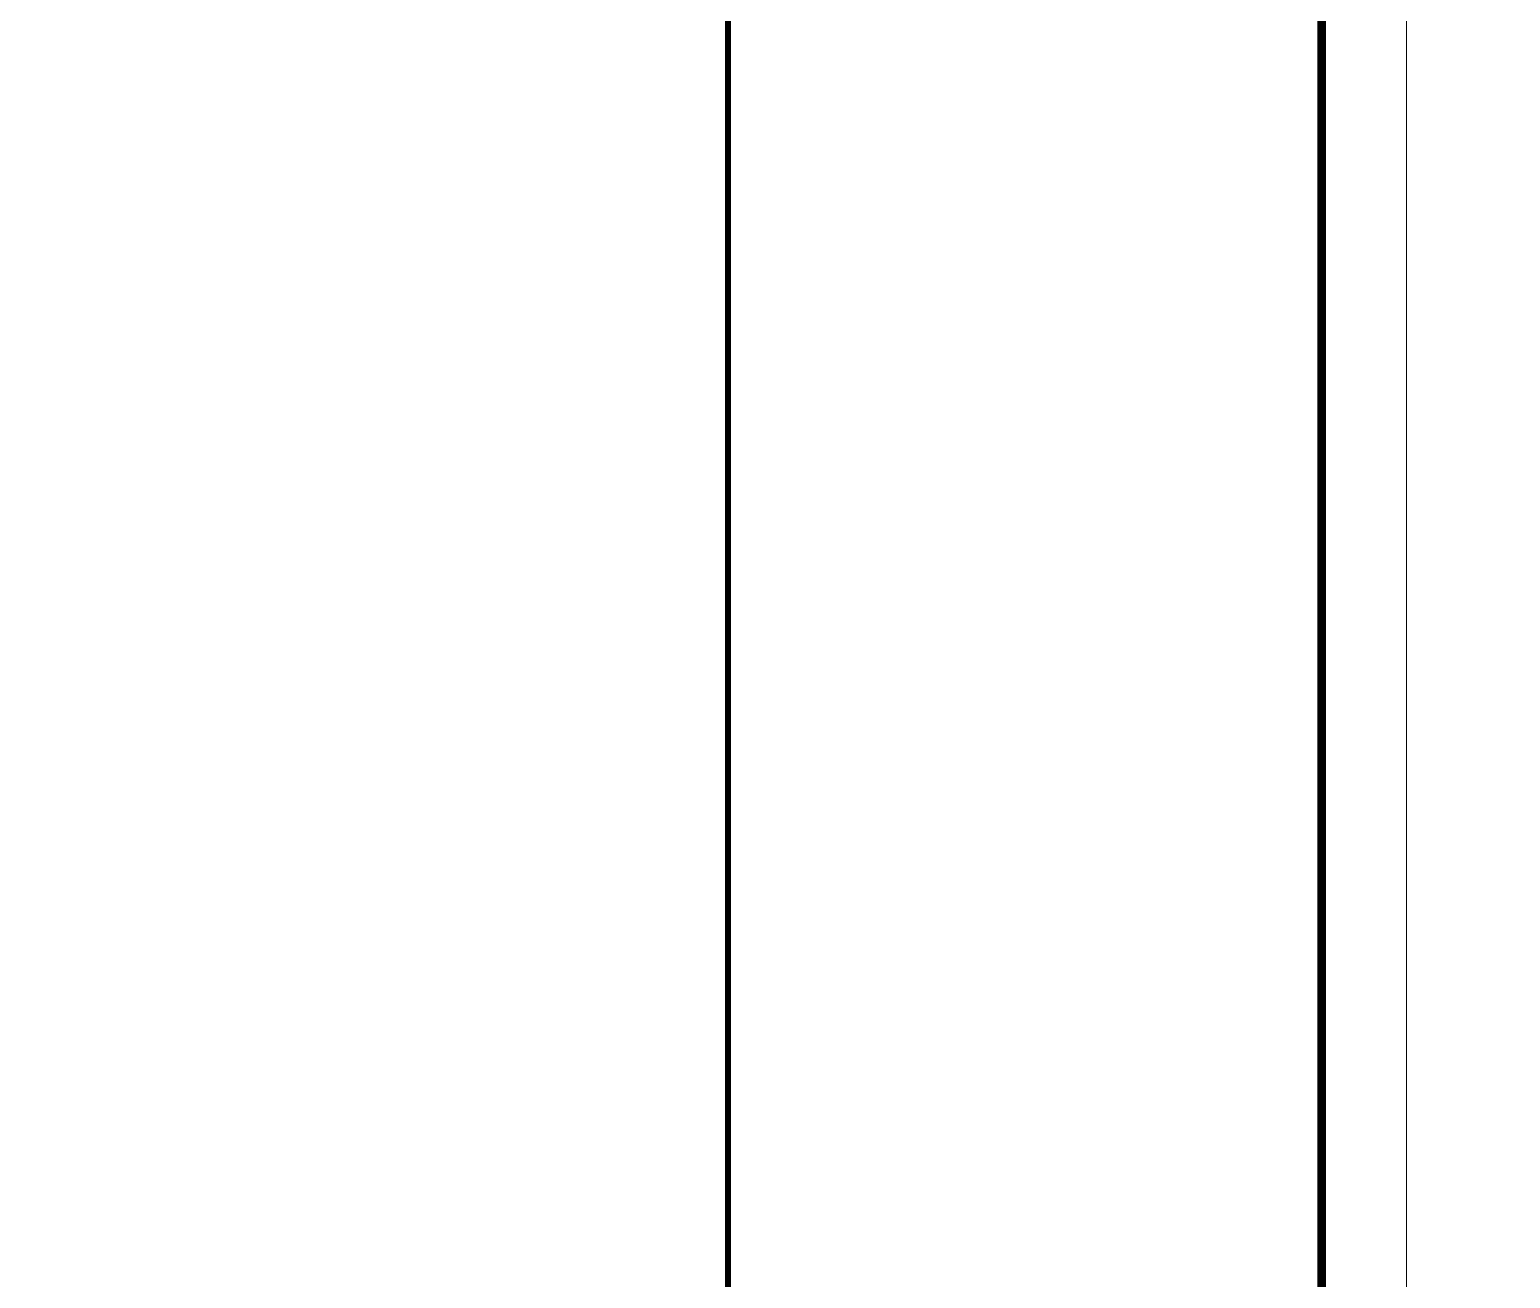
# Model space of a CAD drawing. Extents: x 2803505 to 5851001, y -1372902 to 24339.
# Drawn here: x 3782375 to 3799836, y -793322 to -778591 of the extents above; entities that cross this region are included whole.
import ezdxf
from ezdxf.xclip import XClip

# ---------------------------------------------------------------- set-up
doc = ezdxf.new("R2010")
doc.units = 0
doc.header["$LTSCALE"] = 1000
doc.header["$MEASUREMENT"] = 0
doc.header["$XCLIPFRAME"] = 2
doc.linetypes.add('DOTE', pattern=[2.42, 2, -0.2, 0.02, -0.2])
doc.layers.get('0').update_dxf_attribs({"linetype": 'CONTINUOUS'})
doc.layers.add('!!电气', color=1, linetype='CONTINUOUS')
doc.layers.add('DOTE', color=19, linetype='DOTE', lineweight=9)
doc.layers.add('图框', color=147, linetype='CONTINUOUS', lineweight=20)

# ---------------------------------------------------------------- blocks, each defined once
blk = doc.blocks.new('A$C74D73064')
at = {"layer": 'DOTE', "color": 252}
for p, q in [((196116, 61719), (-86385, 61719)), ((196116, 54519), (-86385, 54519))]:
    blk.add_line(p, q, dxfattribs=at)
blk = doc.blocks.new('A$C1435328E')
at = {"layer": '图框', "const_width": 70}
blk.add_lwpolyline([(-7000, -700), (-7000, 56700)], dxfattribs=at)

msp = doc.modelspace()

# ---------------------------------------------------------------- linework, layer by layer
at = {"layer": '图框'}
for points in [[(3714511.1, -748653.6), (3798611.1, -748653.6), (3798611.1, -808053.6), (3714511.1, -808053.6)], [(3798611.1, -748653.6), (3882711.1, -748653.6), (3882711.1, -808053.6), (3798611.1, -808053.6)]]:
    msp.add_lwpolyline(points, close=True, dxfattribs=at)
at = {"layer": '图框', "const_width": 100}
msp.add_lwpolyline([(3797611.1, -807053.6), (3797611.1, -749653.6), (3717011.1, -749653.6), (3717011.1, -807053.6)], close=True, dxfattribs=at)

# ---------------------------------------------------------------- block references
at = {"layer": '!!电气'}
msp.add_blockref('A$C1435328E', (3797611.1, -806353.6), dxfattribs=at)
at = {"color": 252}
ref = msp.add_blockref('A$C74D73064', (3714796.2, -840911.3), dxfattribs=at)
XClip(ref).set_block_clipping_path([(-72082.5976296387, 50822.2577331646), (-18082.6107620973, 70322.2577319878)])

doc.saveas('drawing.dxf')
